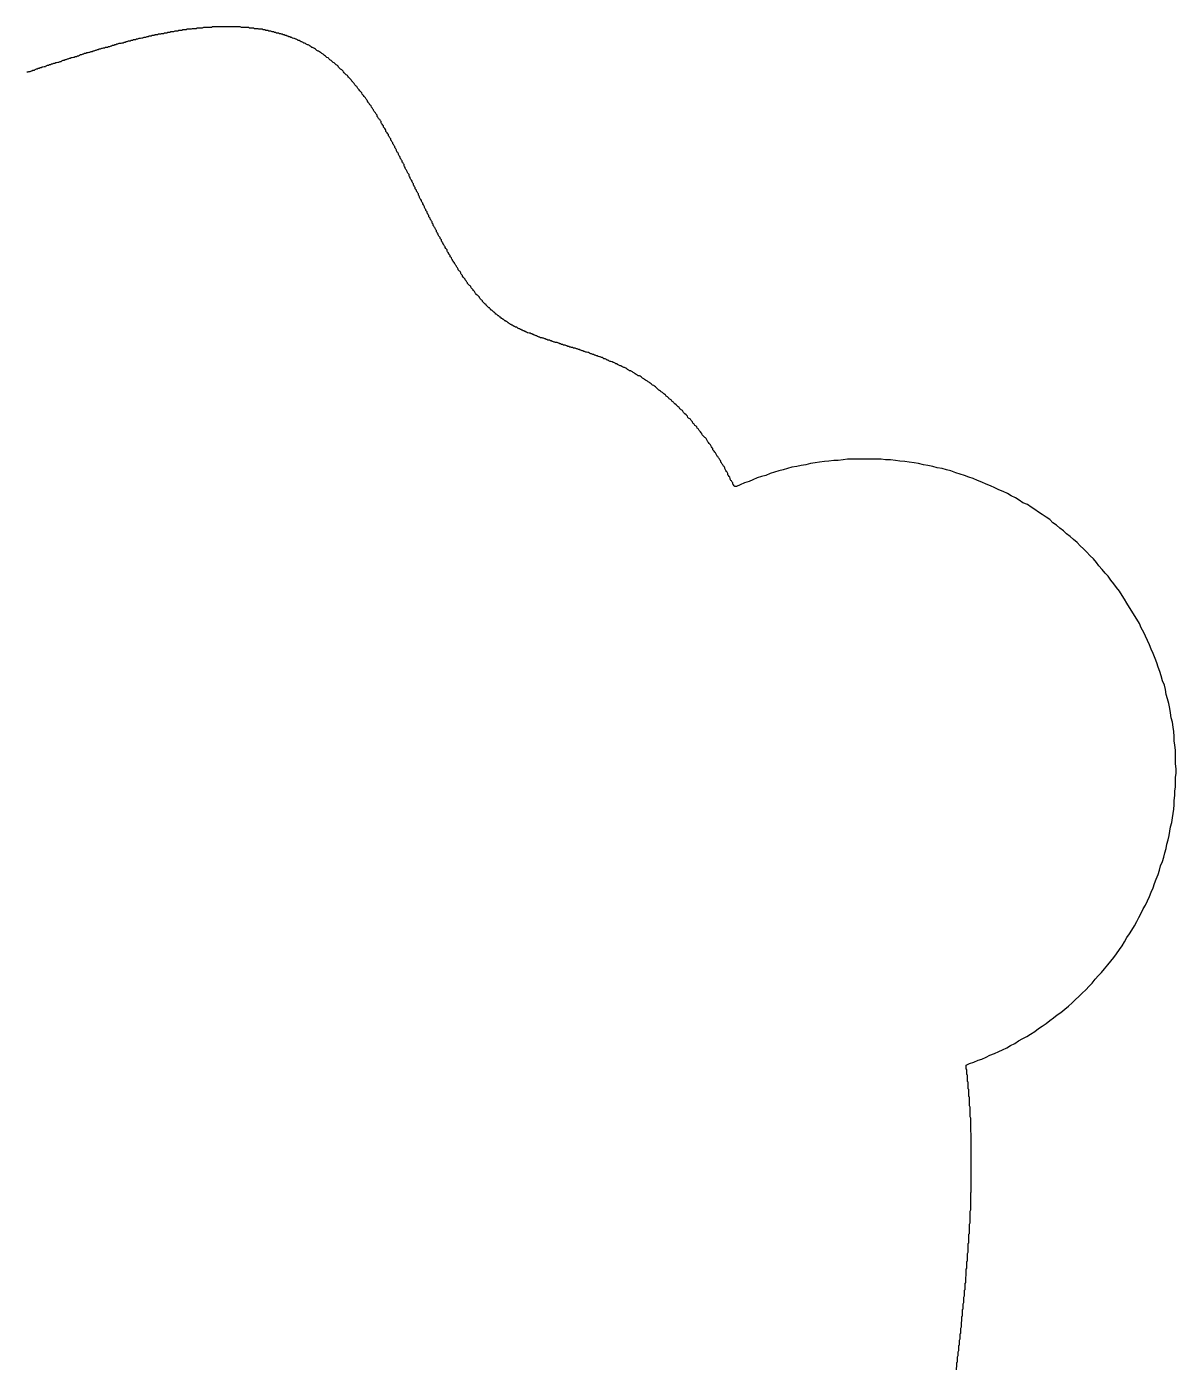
# Model space of a CAD drawing. Header units: millimetres. Extents: x 111 to 2999, y 81 to 1941.
# Drawn here: x 1049.99 to 1068.45, y 1417.43 to 1438.97 of the extents above; entities that cross this region are included whole.
import ezdxf

# ---------------------------------------------------------------- set-up
doc = ezdxf.new("R2010")
doc.units = ezdxf.units.MM

msp = doc.modelspace()

# ---------------------------------------------------------------- linework, layer by layer
msp.add_polyline3d([(1064.92, 1417.413, 0), (1064.92, 1417.433, 0), (1064.92, 1417.453, 0), (1064.93, 1417.463, 0), (1064.93, 1417.483, 0), (1064.93, 1417.493, 0), (1064.93, 1417.513, 0), (1064.93, 1417.533, 0), (1064.94, 1417.543, 0), (1064.94, 1417.563, 0), (1064.94, 1417.583, 0), (1064.94, 1417.593, 0), (1064.94, 1417.613, 0), (1064.94, 1417.623, 0), (1064.95, 1417.643, 0), (1064.95, 1417.663, 0), (1064.95, 1417.673, 0), (1064.95, 1417.693, 0), (1064.95, 1417.703, 0), (1064.96, 1417.723, 0), (1064.96, 1417.733, 0), (1064.96, 1417.753, 0), (1064.96, 1417.773, 0), (1064.96, 1417.783, 0), (1064.96, 1417.803, 0), (1064.97, 1417.813, 0), (1064.97, 1417.833, 0), (1064.97, 1417.853, 0), (1064.97, 1417.863, 0), (1064.97, 1417.883, 0), (1064.97, 1417.893, 0), (1064.98, 1417.913, 0), (1064.98, 1417.923, 0), (1064.98, 1417.943, 0), (1064.98, 1417.963, 0), (1064.98, 1417.973, 0), (1064.98, 1417.993, 0), (1064.99, 1418.003, 0), (1064.99, 1418.023, 0), (1064.99, 1418.033, 0), (1064.99, 1418.053, 0), (1064.99, 1418.073, 0), (1064.99, 1418.083, 0), (1065, 1418.103, 0), (1065, 1418.113, 0), (1065, 1418.133, 0), (1065, 1418.143, 0), (1065, 1418.163, 0), (1065, 1418.183, 0), (1065.01, 1418.193, 0), (1065.01, 1418.213, 0), (1065.01, 1418.223, 0), (1065.01, 1418.243, 0), (1065.01, 1418.253, 0), (1065.01, 1418.273, 0), (1065.02, 1418.283, 0), (1065.02, 1418.303, 0), (1065.02, 1418.323, 0), (1065.02, 1418.333, 0), (1065.02, 1418.353, 0), (1065.02, 1418.363, 0), (1065.02, 1418.383, 0), (1065.03, 1418.393, 0), (1065.03, 1418.413, 0), (1065.03, 1418.423, 0), (1065.03, 1418.443, 0), (1065.03, 1418.463, 0), (1065.03, 1418.473, 0), (1065.04, 1418.493, 0), (1065.04, 1418.503, 0), (1065.04, 1418.523, 0), (1065.04, 1418.533, 0), (1065.04, 1418.553, 0), (1065.04, 1418.563, 0), (1065.04, 1418.583, 0), (1065.05, 1418.603, 0), (1065.05, 1418.613, 0), (1065.05, 1418.633, 0), (1065.05, 1418.643, 0), (1065.05, 1418.663, 0), (1065.05, 1418.673, 0), (1065.05, 1418.693, 0), (1065.06, 1418.703, 0), (1065.06, 1418.723, 0), (1065.06, 1418.733, 0), (1065.06, 1418.753, 0), (1065.06, 1418.763, 0), (1065.06, 1418.783, 0), (1065.06, 1418.803, 0), (1065.07, 1418.813, 0), (1065.07, 1418.833, 0), (1065.07, 1418.843, 0), (1065.07, 1418.863, 0), (1065.07, 1418.873, 0), (1065.07, 1418.893, 0), (1065.07, 1418.903, 0), (1065.08, 1418.923, 0), (1065.08, 1418.933, 0), (1065.08, 1418.953, 0), (1065.08, 1418.963, 0), (1065.08, 1418.983, 0), (1065.08, 1418.993, 0), (1065.08, 1419.013, 0), (1065.08, 1419.033, 0), (1065.09, 1419.043, 0), (1065.09, 1419.063, 0), (1065.09, 1419.073, 0), (1065.09, 1419.093, 0), (1065.09, 1419.103, 0), (1065.09, 1419.123, 0), (1065.09, 1419.133, 0), (1065.09, 1419.153, 0), (1065.1, 1419.163, 0), (1065.1, 1419.183, 0), (1065.1, 1419.193, 0), (1065.1, 1419.213, 0), (1065.1, 1419.223, 0), (1065.1, 1419.243, 0), (1065.1, 1419.253, 0), (1065.1, 1419.273, 0), (1065.1, 1419.283, 0), (1065.11, 1419.303, 0), (1065.11, 1419.313, 0), (1065.11, 1419.333, 0), (1065.11, 1419.353, 0), (1065.11, 1419.363, 0), (1065.11, 1419.383, 0), (1065.11, 1419.393, 0), (1065.11, 1419.413, 0), (1065.11, 1419.423, 0), (1065.11, 1419.443, 0), (1065.12, 1419.453, 0), (1065.12, 1419.473, 0), (1065.12, 1419.483, 0), (1065.12, 1419.503, 0), (1065.12, 1419.513, 0), (1065.12, 1419.533, 0), (1065.12, 1419.543, 0), (1065.12, 1419.563, 0), (1065.12, 1419.573, 0), (1065.12, 1419.593, 0), (1065.13, 1419.603, 0), (1065.13, 1419.623, 0), (1065.13, 1419.633, 0), (1065.13, 1419.653, 0), (1065.13, 1419.663, 0), (1065.13, 1419.683, 0), (1065.13, 1419.693, 0), (1065.13, 1419.713, 0), (1065.13, 1419.723, 0), (1065.13, 1419.743, 0), (1065.13, 1419.753, 0), (1065.14, 1419.773, 0), (1065.14, 1419.783, 0), (1065.14, 1419.803, 0), (1065.14, 1419.813, 0), (1065.14, 1419.833, 0), (1065.14, 1419.843, 0), (1065.14, 1419.863, 0), (1065.14, 1419.873, 0), (1065.14, 1419.893, 0), (1065.14, 1419.903, 0), (1065.14, 1419.923, 0), (1065.14, 1419.933, 0), (1065.14, 1419.953, 0), (1065.14, 1419.963, 0), (1065.15, 1419.983, 0), (1065.15, 1420.003, 0), (1065.15, 1420.013, 0), (1065.15, 1420.033, 0), (1065.15, 1420.043, 0), (1065.15, 1420.063, 0), (1065.15, 1420.073, 0), (1065.15, 1420.093, 0), (1065.15, 1420.103, 0), (1065.15, 1420.123, 0), (1065.15, 1420.133, 0), (1065.15, 1420.153, 0), (1065.15, 1420.163, 0), (1065.15, 1420.183, 0), (1065.15, 1420.193, 0), (1065.15, 1420.213, 0), (1065.15, 1420.223, 0), (1065.15, 1420.243, 0), (1065.15, 1420.253, 0), (1065.16, 1420.273, 0), (1065.16, 1420.283, 0), (1065.16, 1420.303, 0), (1065.16, 1420.313, 0), (1065.16, 1420.333, 0), (1065.16, 1420.343, 0), (1065.16, 1420.363, 0), (1065.16, 1420.373, 0), (1065.16, 1420.393, 0), (1065.16, 1420.403, 0), (1065.16, 1420.423, 0), (1065.16, 1420.433, 0), (1065.16, 1420.453, 0), (1065.16, 1420.463, 0), (1065.16, 1420.483, 0), (1065.16, 1420.493, 0), (1065.16, 1420.513, 0), (1065.16, 1420.523, 0), (1065.16, 1420.543, 0), (1065.16, 1420.553, 0), (1065.16, 1420.573, 0), (1065.16, 1420.583, 0), (1065.16, 1420.603, 0), (1065.16, 1420.613, 0), (1065.16, 1420.633, 0), (1065.16, 1420.643, 0), (1065.16, 1420.663, 0), (1065.16, 1420.673, 0), (1065.16, 1420.693, 0), (1065.16, 1420.703, 0), (1065.16, 1420.723, 0), (1065.16, 1420.733, 0), (1065.16, 1420.753, 0), (1065.16, 1420.763, 0), (1065.16, 1420.783, 0), (1065.16, 1420.793, 0), (1065.16, 1420.813, 0), (1065.16, 1420.823, 0), (1065.16, 1420.843, 0), (1065.16, 1420.853, 0), (1065.16, 1420.873, 0), (1065.16, 1420.883, 0), (1065.16, 1420.903, 0), (1065.16, 1420.913, 0), (1065.16, 1420.933, 0), (1065.16, 1420.943, 0), (1065.16, 1420.963, 0), (1065.16, 1420.973, 0), (1065.16, 1420.993, 0), (1065.16, 1421.003, 0), (1065.16, 1421.023, 0), (1065.16, 1421.033, 0), (1065.16, 1421.053, 0), (1065.16, 1421.063, 0), (1065.16, 1421.083, 0), (1065.16, 1421.093, 0), (1065.16, 1421.113, 0), (1065.16, 1421.123, 0), (1065.16, 1421.143, 0), (1065.16, 1421.153, 0), (1065.16, 1421.173, 0), (1065.16, 1421.183, 0), (1065.16, 1421.203, 0), (1065.16, 1421.213, 0), (1065.15, 1421.233, 0), (1065.15, 1421.243, 0), (1065.15, 1421.263, 0), (1065.15, 1421.273, 0), (1065.15, 1421.293, 0), (1065.15, 1421.303, 0), (1065.15, 1421.323, 0), (1065.15, 1421.333, 0), (1065.15, 1421.353, 0), (1065.15, 1421.363, 0), (1065.15, 1421.383, 0), (1065.15, 1421.393, 0), (1065.15, 1421.413, 0), (1065.15, 1421.423, 0), (1065.15, 1421.443, 0), (1065.15, 1421.453, 0), (1065.14, 1421.473, 0), (1065.14, 1421.483, 0), (1065.14, 1421.503, 0), (1065.14, 1421.513, 0), (1065.14, 1421.533, 0), (1065.14, 1421.543, 0), (1065.14, 1421.563, 0), (1065.14, 1421.573, 0), (1065.14, 1421.593, 0), (1065.14, 1421.603, 0), (1065.14, 1421.623, 0), (1065.14, 1421.633, 0), (1065.13, 1421.653, 0), (1065.13, 1421.673, 0), (1065.13, 1421.683, 0), (1065.13, 1421.703, 0), (1065.13, 1421.713, 0), (1065.13, 1421.733, 0), (1065.13, 1421.743, 0), (1065.13, 1421.763, 0), (1065.13, 1421.773, 0), (1065.13, 1421.793, 0), (1065.12, 1421.803, 0), (1065.12, 1421.823, 0), (1065.12, 1421.833, 0), (1065.12, 1421.853, 0), (1065.12, 1421.863, 0), (1065.12, 1421.883, 0), (1065.12, 1421.893, 0), (1065.12, 1421.913, 0), (1065.11, 1421.923, 0), (1065.11, 1421.943, 0), (1065.11, 1421.953, 0), (1065.11, 1421.973, 0), (1065.11, 1421.983, 0), (1065.11, 1422.003, 0), (1065.11, 1422.013, 0), (1065.11, 1422.033, 0), (1065.1, 1422.043, 0), (1065.1, 1422.063, 0), (1065.1, 1422.073, 0), (1065.1, 1422.093, 0), (1065.1, 1422.103, 0), (1065.1, 1422.123, 0), (1065.1, 1422.143, 0), (1065.09, 1422.153, 0), (1065.09, 1422.173, 0), (1065.09, 1422.183, 0), (1065.09, 1422.203, 0), (1065.09, 1422.213, 0), (1065.09, 1422.233, 0), (1065.08, 1422.243, 0), (1065.08, 1422.263, 0), (1065.08, 1422.273, 0), (1065.08, 1422.293, 0), (1065.08, 1422.303, 0), (1065.13, 1422.333, 0), (1065.2, 1422.353, 0), (1065.27, 1422.383, 0), (1065.33, 1422.403, 0), (1065.4, 1422.433, 0), (1065.46, 1422.463, 0), (1065.53, 1422.493, 0), (1065.6, 1422.523, 0), (1065.66, 1422.553, 0), (1065.73, 1422.583, 0), (1065.79, 1422.623, 0), (1065.86, 1422.653, 0), (1065.92, 1422.693, 0), (1065.99, 1422.733, 0), (1066.05, 1422.763, 0), (1066.11, 1422.803, 0), (1066.18, 1422.843, 0), (1066.24, 1422.893, 0), (1066.3, 1422.933, 0), (1066.36, 1422.973, 0), (1066.42, 1423.023, 0), (1066.48, 1423.063, 0), (1066.54, 1423.113, 0), (1066.6, 1423.153, 0), (1066.66, 1423.203, 0), (1066.72, 1423.253, 0), (1066.78, 1423.303, 0), (1066.83, 1423.353, 0), (1066.89, 1423.413, 0), (1066.94, 1423.463, 0), (1067, 1423.513, 0), (1067.05, 1423.573, 0), (1067.1, 1423.623, 0), (1067.15, 1423.683, 0), (1067.2, 1423.743, 0), (1067.25, 1423.793, 0), (1067.3, 1423.853, 0), (1067.35, 1423.913, 0), (1067.4, 1423.973, 0), (1067.45, 1424.033, 0), (1067.49, 1424.093, 0), (1067.54, 1424.163, 0), (1067.58, 1424.223, 0), (1067.62, 1424.283, 0), (1067.66, 1424.353, 0), (1067.7, 1424.413, 0), (1067.74, 1424.473, 0), (1067.78, 1424.543, 0), (1067.82, 1424.613, 0), (1067.85, 1424.673, 0), (1067.89, 1424.743, 0), (1067.92, 1424.813, 0), (1067.96, 1424.873, 0), (1067.99, 1424.943, 0), (1068.02, 1425.013, 0), (1068.05, 1425.083, 0), (1068.08, 1425.153, 0), (1068.1, 1425.223, 0), (1068.13, 1425.293, 0), (1068.16, 1425.363, 0), (1068.18, 1425.433, 0), (1068.2, 1425.503, 0), (1068.23, 1425.573, 0), (1068.25, 1425.643, 0), (1068.27, 1425.713, 0), (1068.29, 1425.783, 0), (1068.3, 1425.853, 0), (1068.32, 1425.923, 0), (1068.34, 1425.993, 0), (1068.35, 1426.063, 0), (1068.36, 1426.133, 0), (1068.38, 1426.203, 0), (1068.39, 1426.273, 0), (1068.4, 1426.343, 0), (1068.41, 1426.413, 0), (1068.42, 1426.483, 0), (1068.42, 1426.553, 0), (1068.43, 1426.633, 0), (1068.43, 1426.703, 0), (1068.44, 1426.773, 0), (1068.44, 1426.843, 0), (1068.44, 1426.923, 0), (1068.45, 1426.993, 0), (1068.45, 1427.063, 0), (1068.44, 1427.143, 0), (1068.44, 1427.213, 0), (1068.44, 1427.293, 0), (1068.44, 1427.363, 0), (1068.43, 1427.443, 0), (1068.42, 1427.513, 0), (1068.42, 1427.583, 0), (1068.41, 1427.663, 0), (1068.4, 1427.733, 0), (1068.39, 1427.813, 0), (1068.37, 1427.883, 0), (1068.36, 1427.963, 0), (1068.35, 1428.033, 0), (1068.33, 1428.113, 0), (1068.31, 1428.183, 0), (1068.29, 1428.253, 0), (1068.28, 1428.333, 0), (1068.26, 1428.403, 0), (1068.23, 1428.473, 0), (1068.21, 1428.553, 0), (1068.19, 1428.623, 0), (1068.16, 1428.693, 0), (1068.14, 1428.763, 0), (1068.11, 1428.833, 0), (1068.08, 1428.913, 0), (1068.05, 1428.983, 0), (1068.02, 1429.053, 0), (1067.99, 1429.123, 0), (1067.96, 1429.193, 0), (1067.93, 1429.253, 0), (1067.89, 1429.323, 0), (1067.86, 1429.393, 0), (1067.82, 1429.463, 0), (1067.78, 1429.523, 0), (1067.74, 1429.593, 0), (1067.7, 1429.653, 0), (1067.66, 1429.723, 0), (1067.62, 1429.783, 0), (1067.58, 1429.843, 0), (1067.54, 1429.913, 0), (1067.49, 1429.973, 0), (1067.45, 1430.033, 0), (1067.4, 1430.093, 0), (1067.36, 1430.153, 0), (1067.31, 1430.203, 0), (1067.26, 1430.263, 0), (1067.21, 1430.323, 0), (1067.17, 1430.373, 0), (1067.12, 1430.433, 0), (1067.07, 1430.483, 0), (1067.01, 1430.543, 0), (1066.96, 1430.593, 0), (1066.91, 1430.643, 0), (1066.86, 1430.693, 0), (1066.8, 1430.743, 0), (1066.75, 1430.793, 0), (1066.69, 1430.833, 0), (1066.64, 1430.883, 0), (1066.58, 1430.923, 0), (1066.53, 1430.973, 0), (1066.47, 1431.013, 0), (1066.42, 1431.063, 0), (1066.36, 1431.103, 0), (1066.3, 1431.143, 0), (1066.24, 1431.183, 0), (1066.18, 1431.223, 0), (1066.12, 1431.263, 0), (1066.06, 1431.303, 0), (1065.99, 1431.333, 0), (1065.93, 1431.373, 0), (1065.87, 1431.413, 0), (1065.8, 1431.443, 0), (1065.74, 1431.483, 0), (1065.67, 1431.513, 0), (1065.6, 1431.543, 0), (1065.54, 1431.573, 0), (1065.47, 1431.603, 0), (1065.4, 1431.633, 0), (1065.33, 1431.663, 0), (1065.26, 1431.693, 0), (1065.19, 1431.723, 0), (1065.12, 1431.743, 0), (1065.05, 1431.773, 0), (1064.98, 1431.793, 0), (1064.91, 1431.813, 0), (1064.83, 1431.843, 0), (1064.76, 1431.863, 0), (1064.69, 1431.883, 0), (1064.61, 1431.893, 0), (1064.54, 1431.913, 0), (1064.46, 1431.933, 0), (1064.39, 1431.943, 0), (1064.31, 1431.963, 0), (1064.24, 1431.973, 0), (1064.16, 1431.983, 0), (1064.09, 1431.993, 0), (1064.01, 1432.003, 0), (1063.94, 1432.013, 0), (1063.86, 1432.023, 0), (1063.78, 1432.023, 0), (1063.71, 1432.033, 0), (1063.63, 1432.033, 0), (1063.55, 1432.033, 0), (1063.48, 1432.033, 0), (1063.4, 1432.033, 0), (1063.33, 1432.033, 0), (1063.25, 1432.033, 0), (1063.17, 1432.033, 0), (1063.1, 1432.023, 0), (1063.02, 1432.013, 0), (1062.95, 1432.013, 0), (1062.87, 1432.003, 0), (1062.8, 1431.993, 0), (1062.72, 1431.983, 0), (1062.65, 1431.973, 0), (1062.58, 1431.963, 0), (1062.5, 1431.943, 0), (1062.43, 1431.933, 0), (1062.36, 1431.913, 0), (1062.28, 1431.903, 0), (1062.21, 1431.883, 0), (1062.14, 1431.863, 0), (1062.07, 1431.843, 0), (1062, 1431.823, 0), (1061.93, 1431.803, 0), (1061.86, 1431.773, 0), (1061.79, 1431.753, 0), (1061.72, 1431.733, 0), (1061.65, 1431.703, 0), (1061.59, 1431.673, 0), (1061.52, 1431.653, 0), (1061.45, 1431.623, 0), (1061.39, 1431.593, 0), (1061.36, 1431.593, 0), (1061.35, 1431.603, 0), (1061.34, 1431.623, 0), (1061.33, 1431.633, 0), (1061.33, 1431.653, 0), (1061.32, 1431.663, 0), (1061.31, 1431.683, 0), (1061.3, 1431.693, 0), (1061.29, 1431.713, 0), (1061.29, 1431.723, 0), (1061.28, 1431.743, 0), (1061.27, 1431.753, 0), (1061.26, 1431.773, 0), (1061.25, 1431.783, 0), (1061.25, 1431.803, 0), (1061.24, 1431.823, 0), (1061.23, 1431.833, 0), (1061.22, 1431.853, 0), (1061.21, 1431.863, 0), (1061.2, 1431.883, 0), (1061.2, 1431.893, 0), (1061.19, 1431.913, 0), (1061.18, 1431.923, 0), (1061.17, 1431.943, 0), (1061.16, 1431.953, 0), (1061.15, 1431.973, 0), (1061.14, 1431.983, 0), (1061.14, 1431.993, 0), (1061.13, 1432.013, 0), (1061.12, 1432.023, 0), (1061.11, 1432.043, 0), (1061.1, 1432.053, 0), (1061.09, 1432.073, 0), (1061.08, 1432.083, 0), (1061.07, 1432.103, 0), (1061.06, 1432.113, 0), (1061.05, 1432.133, 0), (1061.04, 1432.143, 0), (1061.03, 1432.163, 0), (1061.02, 1432.173, 0), (1061.01, 1432.183, 0), (1061.01, 1432.203, 0), (1061, 1432.213, 0), (1060.99, 1432.233, 0), (1060.98, 1432.243, 0), (1060.97, 1432.263, 0), (1060.96, 1432.273, 0), (1060.95, 1432.283, 0), (1060.94, 1432.303, 0), (1060.93, 1432.313, 0), (1060.92, 1432.333, 0), (1060.91, 1432.343, 0), (1060.9, 1432.363, 0), (1060.89, 1432.373, 0), (1060.88, 1432.383, 0), (1060.86, 1432.403, 0), (1060.85, 1432.413, 0), (1060.84, 1432.423, 0), (1060.83, 1432.443, 0), (1060.82, 1432.453, 0), (1060.81, 1432.473, 0), (1060.8, 1432.483, 0), (1060.79, 1432.493, 0), (1060.78, 1432.513, 0), (1060.77, 1432.523, 0), (1060.76, 1432.533, 0), (1060.75, 1432.553, 0), (1060.74, 1432.563, 0), (1060.72, 1432.573, 0), (1060.71, 1432.593, 0), (1060.7, 1432.603, 0), (1060.69, 1432.613, 0), (1060.68, 1432.633, 0), (1060.67, 1432.643, 0), (1060.66, 1432.653, 0), (1060.65, 1432.673, 0), (1060.63, 1432.683, 0), (1060.62, 1432.693, 0), (1060.61, 1432.703, 0), (1060.6, 1432.723, 0), (1060.59, 1432.733, 0), (1060.58, 1432.743, 0), (1060.56, 1432.763, 0), (1060.55, 1432.773, 0), (1060.54, 1432.783, 0), (1060.53, 1432.793, 0), (1060.52, 1432.813, 0), (1060.5, 1432.823, 0), (1060.49, 1432.833, 0), (1060.48, 1432.843, 0), (1060.47, 1432.863, 0), (1060.45, 1432.873, 0), (1060.44, 1432.883, 0), (1060.43, 1432.893, 0), (1060.42, 1432.903, 0), (1060.4, 1432.923, 0), (1060.39, 1432.933, 0), (1060.38, 1432.943, 0), (1060.37, 1432.953, 0), (1060.35, 1432.963, 0), (1060.34, 1432.983, 0), (1060.33, 1432.993, 0), (1060.31, 1433.003, 0), (1060.3, 1433.013, 0), (1060.29, 1433.023, 0), (1060.28, 1433.033, 0), (1060.26, 1433.043, 0), (1060.25, 1433.063, 0), (1060.24, 1433.073, 0), (1060.22, 1433.083, 0), (1060.21, 1433.093, 0), (1060.2, 1433.103, 0), (1060.18, 1433.113, 0), (1060.17, 1433.123, 0), (1060.15, 1433.133, 0), (1060.14, 1433.143, 0), (1060.13, 1433.153, 0), (1060.11, 1433.173, 0), (1060.1, 1433.183, 0), (1060.09, 1433.193, 0), (1060.07, 1433.203, 0), (1060.06, 1433.213, 0), (1060.04, 1433.223, 0), (1060.03, 1433.233, 0), (1060.02, 1433.243, 0), (1060, 1433.253, 0), (1059.99, 1433.263, 0), (1059.97, 1433.273, 0), (1059.96, 1433.283, 0), (1059.94, 1433.293, 0), (1059.93, 1433.303, 0), (1059.91, 1433.313, 0), (1059.9, 1433.323, 0), (1059.88, 1433.333, 0), (1059.87, 1433.343, 0), (1059.86, 1433.353, 0), (1059.84, 1433.363, 0), (1059.83, 1433.373, 0), (1059.81, 1433.373, 0), (1059.8, 1433.383, 0), (1059.78, 1433.393, 0), (1059.76, 1433.403, 0), (1059.75, 1433.413, 0), (1059.73, 1433.423, 0), (1059.72, 1433.433, 0), (1059.7, 1433.443, 0), (1059.69, 1433.453, 0), (1059.67, 1433.453, 0), (1059.66, 1433.463, 0), (1059.64, 1433.473, 0), (1059.63, 1433.483, 0), (1059.61, 1433.493, 0), (1059.59, 1433.503, 0), (1059.58, 1433.503, 0), (1059.56, 1433.513, 0), (1059.55, 1433.523, 0), (1059.53, 1433.533, 0), (1059.52, 1433.533, 0), (1059.5, 1433.543, 0), (1059.48, 1433.553, 0), (1059.47, 1433.563, 0), (1059.45, 1433.563, 0), (1059.44, 1433.573, 0), (1059.42, 1433.583, 0), (1059.41, 1433.583, 0), (1059.39, 1433.593, 0), (1059.37, 1433.603, 0), (1059.36, 1433.603, 0), (1059.34, 1433.613, 0), (1059.33, 1433.623, 0), (1059.31, 1433.623, 0), (1059.3, 1433.633, 0), (1059.28, 1433.643, 0), (1059.26, 1433.643, 0), (1059.25, 1433.653, 0), (1059.23, 1433.663, 0), (1059.22, 1433.663, 0), (1059.2, 1433.673, 0), (1059.19, 1433.673, 0), (1059.17, 1433.683, 0), (1059.15, 1433.693, 0), (1059.14, 1433.693, 0), (1059.12, 1433.703, 0), (1059.11, 1433.703, 0), (1059.09, 1433.713, 0), (1059.08, 1433.713, 0), (1059.06, 1433.723, 0), (1059.05, 1433.723, 0), (1059.03, 1433.733, 0), (1059.01, 1433.743, 0), (1059, 1433.743, 0), (1058.98, 1433.753, 0), (1058.97, 1433.753, 0), (1058.95, 1433.763, 0), (1058.94, 1433.763, 0), (1058.92, 1433.773, 0), (1058.91, 1433.773, 0), (1058.89, 1433.783, 0), (1058.88, 1433.783, 0), (1058.86, 1433.793, 0), (1058.85, 1433.793, 0), (1058.83, 1433.803, 0), (1058.82, 1433.803, 0), (1058.8, 1433.813, 0), (1058.79, 1433.813, 0), (1058.77, 1433.813, 0), (1058.76, 1433.823, 0), (1058.74, 1433.823, 0), (1058.73, 1433.833, 0), (1058.71, 1433.833, 0), (1058.7, 1433.843, 0), (1058.68, 1433.843, 0), (1058.67, 1433.853, 0), (1058.66, 1433.853, 0), (1058.64, 1433.863, 0), (1058.63, 1433.863, 0), (1058.61, 1433.863, 0), (1058.6, 1433.873, 0), (1058.58, 1433.873, 0), (1058.57, 1433.883, 0), (1058.55, 1433.883, 0), (1058.54, 1433.893, 0), (1058.53, 1433.893, 0), (1058.51, 1433.903, 0), (1058.5, 1433.903, 0), (1058.48, 1433.903, 0), (1058.47, 1433.913, 0), (1058.46, 1433.913, 0), (1058.44, 1433.923, 0), (1058.43, 1433.923, 0), (1058.42, 1433.933, 0), (1058.4, 1433.933, 0), (1058.39, 1433.943, 0), (1058.37, 1433.943, 0), (1058.36, 1433.943, 0), (1058.35, 1433.953, 0), (1058.33, 1433.953, 0), (1058.32, 1433.963, 0), (1058.31, 1433.963, 0), (1058.29, 1433.973, 0), (1058.28, 1433.973, 0), (1058.27, 1433.983, 0), (1058.26, 1433.983, 0), (1058.24, 1433.983, 0), (1058.23, 1433.993, 0), (1058.22, 1433.993, 0), (1058.2, 1434.003, 0), (1058.19, 1434.003, 0), (1058.18, 1434.013, 0), (1058.17, 1434.013, 0), (1058.15, 1434.023, 0), (1058.14, 1434.023, 0), (1058.13, 1434.033, 0), (1058.12, 1434.033, 0), (1058.1, 1434.043, 0), (1058.09, 1434.043, 0), (1058.08, 1434.053, 0), (1058.07, 1434.053, 0), (1058.06, 1434.053, 0), (1058.04, 1434.063, 0), (1058.03, 1434.063, 0), (1058.02, 1434.073, 0), (1058.01, 1434.073, 0), (1058, 1434.083, 0), (1057.99, 1434.083, 0), (1057.98, 1434.093, 0), (1057.96, 1434.093, 0), (1057.95, 1434.103, 0), (1057.94, 1434.103, 0), (1057.93, 1434.113, 0), (1057.92, 1434.113, 0), (1057.91, 1434.123, 0), (1057.9, 1434.123, 0), (1057.89, 1434.133, 0), (1057.88, 1434.133, 0), (1057.87, 1434.143, 0), (1057.86, 1434.153, 0), (1057.84, 1434.153, 0), (1057.83, 1434.163, 0), (1057.82, 1434.163, 0), (1057.81, 1434.173, 0), (1057.8, 1434.173, 0), (1057.79, 1434.183, 0), (1057.78, 1434.183, 0), (1057.77, 1434.193, 0), (1057.76, 1434.193, 0), (1057.75, 1434.203, 0), (1057.74, 1434.213, 0), (1057.74, 1434.213, 0), (1057.73, 1434.223, 0), (1057.72, 1434.223, 0), (1057.71, 1434.233, 0), (1057.7, 1434.243, 0), (1057.69, 1434.243, 0), (1057.68, 1434.253, 0), (1057.67, 1434.253, 0), (1057.66, 1434.263, 0), (1057.65, 1434.273, 0), (1057.64, 1434.273, 0), (1057.63, 1434.283, 0), (1057.62, 1434.293, 0), (1057.61, 1434.293, 0), (1057.61, 1434.303, 0), (1057.6, 1434.313, 0), (1057.59, 1434.313, 0), (1057.58, 1434.323, 0), (1057.57, 1434.333, 0), (1057.56, 1434.333, 0), (1057.55, 1434.343, 0), (1057.54, 1434.353, 0), (1057.53, 1434.363, 0), (1057.52, 1434.363, 0), (1057.52, 1434.373, 0), (1057.51, 1434.383, 0), (1057.5, 1434.393, 0), (1057.49, 1434.393, 0), (1057.48, 1434.403, 0), (1057.47, 1434.413, 0), (1057.46, 1434.423, 0), (1057.45, 1434.423, 0), (1057.44, 1434.433, 0), (1057.44, 1434.443, 0), (1057.43, 1434.453, 0), (1057.42, 1434.463, 0), (1057.41, 1434.463, 0), (1057.4, 1434.473, 0), (1057.39, 1434.483, 0), (1057.38, 1434.493, 0), (1057.37, 1434.503, 0), (1057.37, 1434.513, 0), (1057.36, 1434.523, 0), (1057.35, 1434.523, 0), (1057.34, 1434.533, 0), (1057.33, 1434.543, 0), (1057.32, 1434.553, 0), (1057.31, 1434.563, 0), (1057.31, 1434.573, 0), (1057.3, 1434.583, 0), (1057.29, 1434.593, 0), (1057.28, 1434.603, 0), (1057.27, 1434.613, 0), (1057.26, 1434.623, 0), (1057.26, 1434.633, 0), (1057.25, 1434.643, 0), (1057.24, 1434.653, 0), (1057.23, 1434.663, 0), (1057.22, 1434.673, 0), (1057.21, 1434.673, 0), (1057.21, 1434.683, 0), (1057.2, 1434.693, 0), (1057.19, 1434.703, 0), (1057.18, 1434.723, 0), (1057.17, 1434.733, 0), (1057.16, 1434.743, 0), (1057.16, 1434.753, 0), (1057.15, 1434.763, 0), (1057.14, 1434.773, 0), (1057.13, 1434.783, 0), (1057.12, 1434.793, 0), (1057.12, 1434.803, 0), (1057.11, 1434.813, 0), (1057.1, 1434.823, 0), (1057.09, 1434.833, 0), (1057.08, 1434.843, 0), (1057.07, 1434.853, 0), (1057.07, 1434.863, 0), (1057.06, 1434.873, 0), (1057.05, 1434.893, 0), (1057.04, 1434.903, 0), (1057.03, 1434.913, 0), (1057.03, 1434.923, 0), (1057.02, 1434.933, 0), (1057.01, 1434.943, 0), (1057, 1434.953, 0), (1056.99, 1434.973, 0), (1056.99, 1434.983, 0), (1056.98, 1434.993, 0), (1056.97, 1435.003, 0), (1056.96, 1435.013, 0), (1056.96, 1435.023, 0), (1056.95, 1435.043, 0), (1056.94, 1435.053, 0), (1056.93, 1435.063, 0), (1056.92, 1435.073, 0), (1056.92, 1435.083, 0), (1056.91, 1435.103, 0), (1056.9, 1435.113, 0), (1056.89, 1435.123, 0), (1056.89, 1435.133, 0), (1056.88, 1435.143, 0), (1056.87, 1435.163, 0), (1056.86, 1435.173, 0), (1056.86, 1435.183, 0), (1056.85, 1435.193, 0), (1056.84, 1435.213, 0), (1056.83, 1435.223, 0), (1056.83, 1435.233, 0), (1056.82, 1435.243, 0), (1056.81, 1435.263, 0), (1056.8, 1435.273, 0), (1056.79, 1435.283, 0), (1056.79, 1435.303, 0), (1056.78, 1435.313, 0), (1056.77, 1435.323, 0), (1056.77, 1435.333, 0), (1056.76, 1435.353, 0), (1056.75, 1435.363, 0), (1056.74, 1435.373, 0), (1056.74, 1435.393, 0), (1056.73, 1435.403, 0), (1056.72, 1435.413, 0), (1056.71, 1435.433, 0), (1056.71, 1435.443, 0), (1056.7, 1435.453, 0), (1056.69, 1435.473, 0), (1056.68, 1435.483, 0), (1056.68, 1435.493, 0), (1056.67, 1435.513, 0), (1056.66, 1435.523, 0), (1056.65, 1435.533, 0), (1056.65, 1435.553, 0), (1056.64, 1435.563, 0), (1056.63, 1435.573, 0), (1056.63, 1435.593, 0), (1056.62, 1435.603, 0), (1056.61, 1435.613, 0), (1056.6, 1435.633, 0), (1056.6, 1435.643, 0), (1056.59, 1435.663, 0), (1056.58, 1435.673, 0), (1056.57, 1435.683, 0), (1056.57, 1435.703, 0), (1056.56, 1435.713, 0), (1056.55, 1435.733, 0), (1056.55, 1435.743, 0), (1056.54, 1435.753, 0), (1056.53, 1435.773, 0), (1056.52, 1435.783, 0), (1056.52, 1435.803, 0), (1056.51, 1435.813, 0), (1056.5, 1435.823, 0), (1056.5, 1435.843, 0), (1056.49, 1435.853, 0), (1056.48, 1435.873, 0), (1056.47, 1435.883, 0), (1056.47, 1435.903, 0), (1056.46, 1435.913, 0), (1056.45, 1435.923, 0), (1056.45, 1435.943, 0), (1056.44, 1435.953, 0), (1056.43, 1435.973, 0), (1056.42, 1435.983, 0), (1056.42, 1436.003, 0), (1056.41, 1436.013, 0), (1056.4, 1436.023, 0), (1056.4, 1436.043, 0), (1056.39, 1436.053, 0), (1056.38, 1436.073, 0), (1056.38, 1436.083, 0), (1056.37, 1436.103, 0), (1056.36, 1436.113, 0), (1056.35, 1436.133, 0), (1056.35, 1436.143, 0), (1056.34, 1436.153, 0), (1056.33, 1436.173, 0), (1056.33, 1436.183, 0), (1056.32, 1436.203, 0), (1056.31, 1436.213, 0), (1056.3, 1436.233, 0), (1056.3, 1436.243, 0), (1056.29, 1436.263, 0), (1056.28, 1436.273, 0), (1056.28, 1436.293, 0), (1056.27, 1436.303, 0), (1056.26, 1436.323, 0), (1056.25, 1436.333, 0), (1056.25, 1436.353, 0), (1056.24, 1436.363, 0), (1056.23, 1436.373, 0), (1056.23, 1436.393, 0), (1056.22, 1436.403, 0), (1056.21, 1436.423, 0), (1056.2, 1436.433, 0), (1056.2, 1436.453, 0), (1056.19, 1436.463, 0), (1056.18, 1436.483, 0), (1056.18, 1436.493, 0), (1056.17, 1436.513, 0), (1056.16, 1436.523, 0), (1056.15, 1436.543, 0), (1056.15, 1436.553, 0), (1056.14, 1436.573, 0), (1056.13, 1436.583, 0), (1056.13, 1436.603, 0), (1056.12, 1436.613, 0), (1056.11, 1436.623, 0), (1056.1, 1436.643, 0), (1056.1, 1436.653, 0), (1056.09, 1436.673, 0), (1056.08, 1436.683, 0), (1056.07, 1436.703, 0), (1056.07, 1436.713, 0), (1056.06, 1436.733, 0), (1056.05, 1436.743, 0), (1056.05, 1436.763, 0), (1056.04, 1436.773, 0), (1056.03, 1436.793, 0), (1056.02, 1436.803, 0), (1056.02, 1436.823, 0), (1056.01, 1436.833, 0), (1056, 1436.853, 0), (1055.99, 1436.863, 0), (1055.99, 1436.873, 0), (1055.98, 1436.893, 0), (1055.97, 1436.903, 0), (1055.96, 1436.923, 0), (1055.96, 1436.933, 0), (1055.95, 1436.953, 0), (1055.94, 1436.963, 0), (1055.93, 1436.983, 0), (1055.93, 1436.993, 0), (1055.92, 1437.013, 0), (1055.91, 1437.023, 0), (1055.9, 1437.043, 0), (1055.9, 1437.053, 0), (1055.89, 1437.063, 0), (1055.88, 1437.083, 0), (1055.87, 1437.093, 0), (1055.87, 1437.113, 0), (1055.86, 1437.123, 0), (1055.85, 1437.143, 0), (1055.84, 1437.153, 0), (1055.84, 1437.173, 0), (1055.83, 1437.183, 0), (1055.82, 1437.193, 0), (1055.81, 1437.213, 0), (1055.8, 1437.223, 0), (1055.8, 1437.243, 0), (1055.79, 1437.253, 0), (1055.78, 1437.273, 0), (1055.77, 1437.283, 0), (1055.76, 1437.293, 0), (1055.76, 1437.313, 0), (1055.75, 1437.323, 0), (1055.74, 1437.343, 0), (1055.73, 1437.353, 0), (1055.72, 1437.363, 0), (1055.72, 1437.383, 0), (1055.71, 1437.393, 0), (1055.7, 1437.413, 0), (1055.69, 1437.423, 0), (1055.68, 1437.433, 0), (1055.68, 1437.453, 0), (1055.67, 1437.463, 0), (1055.66, 1437.483, 0), (1055.65, 1437.493, 0), (1055.64, 1437.503, 0), (1055.63, 1437.523, 0), (1055.62, 1437.533, 0), (1055.62, 1437.553, 0), (1055.61, 1437.563, 0), (1055.6, 1437.573, 0), (1055.59, 1437.593, 0), (1055.58, 1437.603, 0), (1055.57, 1437.613, 0), (1055.56, 1437.633, 0), (1055.56, 1437.643, 0), (1055.55, 1437.653, 0), (1055.54, 1437.673, 0), (1055.53, 1437.683, 0), (1055.52, 1437.703, 0), (1055.51, 1437.713, 0), (1055.5, 1437.723, 0), (1055.49, 1437.743, 0), (1055.48, 1437.753, 0), (1055.47, 1437.763, 0), (1055.47, 1437.773, 0), (1055.46, 1437.793, 0), (1055.45, 1437.803, 0), (1055.44, 1437.813, 0), (1055.43, 1437.833, 0), (1055.42, 1437.843, 0), (1055.41, 1437.853, 0), (1055.4, 1437.873, 0), (1055.39, 1437.883, 0), (1055.38, 1437.893, 0), (1055.37, 1437.913, 0), (1055.36, 1437.923, 0), (1055.35, 1437.933, 0), (1055.34, 1437.943, 0), (1055.33, 1437.963, 0), (1055.32, 1437.973, 0), (1055.31, 1437.983, 0), (1055.3, 1437.993, 0), (1055.29, 1438.013, 0), (1055.28, 1438.023, 0), (1055.27, 1438.033, 0), (1055.26, 1438.043, 0), (1055.25, 1438.063, 0), (1055.24, 1438.073, 0), (1055.23, 1438.083, 0), (1055.22, 1438.093, 0), (1055.21, 1438.103, 0), (1055.2, 1438.123, 0), (1055.19, 1438.133, 0), (1055.18, 1438.143, 0), (1055.17, 1438.153, 0), (1055.16, 1438.163, 0), (1055.15, 1438.183, 0), (1055.14, 1438.193, 0), (1055.12, 1438.203, 0), (1055.11, 1438.213, 0), (1055.1, 1438.223, 0), (1055.09, 1438.233, 0), (1055.08, 1438.253, 0), (1055.07, 1438.263, 0), (1055.06, 1438.273, 0), (1055.05, 1438.283, 0), (1055.03, 1438.293, 0), (1055.02, 1438.303, 0), (1055.01, 1438.313, 0), (1055, 1438.323, 0), (1054.99, 1438.343, 0), (1054.98, 1438.353, 0), (1054.96, 1438.363, 0), (1054.95, 1438.373, 0), (1054.94, 1438.383, 0), (1054.93, 1438.393, 0), (1054.91, 1438.403, 0), (1054.9, 1438.413, 0), (1054.89, 1438.423, 0), (1054.88, 1438.433, 0), (1054.86, 1438.443, 0), (1054.85, 1438.453, 0), (1054.84, 1438.463, 0), (1054.83, 1438.473, 0), (1054.81, 1438.483, 0), (1054.8, 1438.493, 0), (1054.79, 1438.503, 0), (1054.77, 1438.513, 0), (1054.76, 1438.523, 0), (1054.75, 1438.533, 0), (1054.73, 1438.543, 0), (1054.72, 1438.553, 0), (1054.71, 1438.563, 0), (1054.69, 1438.573, 0), (1054.68, 1438.583, 0), (1054.67, 1438.583, 0), (1054.65, 1438.593, 0), (1054.64, 1438.603, 0), (1054.63, 1438.613, 0), (1054.61, 1438.623, 0), (1054.6, 1438.633, 0), (1054.58, 1438.643, 0), (1054.57, 1438.643, 0), (1054.56, 1438.653, 0), (1054.54, 1438.663, 0), (1054.53, 1438.673, 0), (1054.51, 1438.683, 0), (1054.5, 1438.683, 0), (1054.48, 1438.693, 0), (1054.47, 1438.703, 0), (1054.45, 1438.713, 0), (1054.44, 1438.713, 0), (1054.43, 1438.723, 0), (1054.41, 1438.733, 0), (1054.4, 1438.733, 0), (1054.38, 1438.743, 0), (1054.37, 1438.753, 0), (1054.35, 1438.753, 0), (1054.34, 1438.763, 0), (1054.32, 1438.773, 0), (1054.31, 1438.773, 0), (1054.29, 1438.783, 0), (1054.28, 1438.783, 0), (1054.26, 1438.793, 0), (1054.25, 1438.803, 0), (1054.23, 1438.803, 0), (1054.22, 1438.813, 0), (1054.2, 1438.813, 0), (1054.19, 1438.823, 0), (1054.17, 1438.823, 0), (1054.16, 1438.833, 0), (1054.14, 1438.833, 0), (1054.13, 1438.843, 0), (1054.11, 1438.843, 0), (1054.1, 1438.853, 0), (1054.08, 1438.853, 0), (1054.07, 1438.863, 0), (1054.05, 1438.863, 0), (1054.04, 1438.873, 0), (1054.02, 1438.873, 0), (1054, 1438.873, 0), (1053.99, 1438.883, 0), (1053.97, 1438.883, 0), (1053.96, 1438.893, 0), (1053.94, 1438.893, 0), (1053.93, 1438.893, 0), (1053.91, 1438.903, 0), (1053.9, 1438.903, 0), (1053.88, 1438.903, 0), (1053.87, 1438.913, 0), (1053.85, 1438.913, 0), (1053.83, 1438.913, 0), (1053.82, 1438.923, 0), (1053.8, 1438.923, 0), (1053.79, 1438.923, 0), (1053.77, 1438.933, 0), (1053.76, 1438.933, 0), (1053.74, 1438.933, 0), (1053.72, 1438.933, 0), (1053.71, 1438.943, 0), (1053.69, 1438.943, 0), (1053.68, 1438.943, 0), (1053.66, 1438.943, 0), (1053.65, 1438.943, 0), (1053.63, 1438.953, 0), (1053.61, 1438.953, 0), (1053.6, 1438.953, 0), (1053.58, 1438.953, 0), (1053.57, 1438.953, 0), (1053.55, 1438.963, 0), (1053.53, 1438.963, 0), (1053.52, 1438.963, 0), (1053.5, 1438.963, 0), (1053.49, 1438.963, 0), (1053.47, 1438.963, 0), (1053.46, 1438.963, 0), (1053.44, 1438.963, 0), (1053.42, 1438.973, 0), (1053.41, 1438.973, 0), (1053.39, 1438.973, 0), (1053.38, 1438.973, 0), (1053.36, 1438.973, 0), (1053.34, 1438.973, 0), (1053.33, 1438.973, 0), (1053.31, 1438.973, 0), (1053.3, 1438.973, 0), (1053.28, 1438.973, 0), (1053.26, 1438.973, 0), (1053.25, 1438.973, 0), (1053.23, 1438.973, 0), (1053.21, 1438.973, 0), (1053.2, 1438.973, 0), (1053.18, 1438.973, 0), (1053.17, 1438.973, 0), (1053.15, 1438.973, 0), (1053.13, 1438.973, 0), (1053.12, 1438.973, 0), (1053.1, 1438.973, 0), (1053.09, 1438.973, 0), (1053.07, 1438.973, 0), (1053.05, 1438.973, 0), (1053.04, 1438.973, 0), (1053.02, 1438.973, 0), (1053.01, 1438.973, 0), (1052.99, 1438.973, 0), (1052.97, 1438.973, 0), (1052.96, 1438.963, 0), (1052.94, 1438.963, 0), (1052.92, 1438.963, 0), (1052.91, 1438.963, 0), (1052.89, 1438.963, 0), (1052.88, 1438.963, 0), (1052.86, 1438.963, 0), (1052.84, 1438.963, 0), (1052.83, 1438.963, 0), (1052.81, 1438.953, 0), (1052.79, 1438.953, 0), (1052.78, 1438.953, 0), (1052.76, 1438.953, 0), (1052.74, 1438.953, 0), (1052.73, 1438.953, 0), (1052.71, 1438.943, 0), (1052.7, 1438.943, 0), (1052.68, 1438.943, 0), (1052.66, 1438.943, 0), (1052.65, 1438.943, 0), (1052.63, 1438.933, 0), (1052.61, 1438.933, 0), (1052.6, 1438.933, 0), (1052.58, 1438.933, 0), (1052.56, 1438.933, 0), (1052.55, 1438.923, 0), (1052.53, 1438.923, 0), (1052.52, 1438.923, 0), (1052.5, 1438.923, 0), (1052.48, 1438.913, 0), (1052.47, 1438.913, 0), (1052.45, 1438.913, 0), (1052.43, 1438.913, 0), (1052.42, 1438.903, 0), (1052.4, 1438.903, 0), (1052.38, 1438.903, 0), (1052.37, 1438.903, 0), (1052.35, 1438.893, 0), (1052.33, 1438.893, 0), (1052.32, 1438.893, 0), (1052.3, 1438.893, 0), (1052.29, 1438.883, 0), (1052.27, 1438.883, 0), (1052.25, 1438.883, 0), (1052.24, 1438.873, 0), (1052.22, 1438.873, 0), (1052.2, 1438.873, 0), (1052.19, 1438.863, 0), (1052.17, 1438.863, 0), (1052.15, 1438.863, 0), (1052.14, 1438.853, 0), (1052.12, 1438.853, 0), (1052.1, 1438.853, 0), (1052.09, 1438.843, 0), (1052.07, 1438.843, 0), (1052.05, 1438.843, 0), (1052.04, 1438.833, 0), (1052.02, 1438.833, 0), (1052, 1438.833, 0), (1051.99, 1438.823, 0), (1051.97, 1438.823, 0), (1051.95, 1438.823, 0), (1051.94, 1438.813, 0), (1051.92, 1438.813, 0), (1051.9, 1438.803, 0), (1051.89, 1438.803, 0), (1051.87, 1438.803, 0), (1051.85, 1438.793, 0), (1051.84, 1438.793, 0), (1051.82, 1438.783, 0), (1051.8, 1438.783, 0), (1051.79, 1438.783, 0), (1051.77, 1438.773, 0), (1051.75, 1438.773, 0), (1051.74, 1438.763, 0), (1051.72, 1438.763, 0), (1051.7, 1438.763, 0), (1051.69, 1438.753, 0), (1051.67, 1438.753, 0), (1051.65, 1438.743, 0), (1051.64, 1438.743, 0), (1051.62, 1438.743, 0), (1051.6, 1438.733, 0), (1051.59, 1438.733, 0), (1051.57, 1438.723, 0), (1051.55, 1438.723, 0), (1051.54, 1438.713, 0), (1051.52, 1438.713, 0), (1051.5, 1438.703, 0), (1051.49, 1438.703, 0), (1051.47, 1438.703, 0), (1051.45, 1438.693, 0), (1051.44, 1438.693, 0), (1051.42, 1438.683, 0), (1051.4, 1438.683, 0), (1051.39, 1438.673, 0), (1051.37, 1438.673, 0), (1051.35, 1438.663, 0), (1051.34, 1438.663, 0), (1051.32, 1438.653, 0), (1051.3, 1438.653, 0), (1051.29, 1438.643, 0), (1051.27, 1438.643, 0), (1051.25, 1438.643, 0), (1051.24, 1438.633, 0), (1051.22, 1438.633, 0), (1051.2, 1438.623, 0), (1051.19, 1438.623, 0), (1051.17, 1438.613, 0), (1051.15, 1438.613, 0), (1051.14, 1438.603, 0), (1051.12, 1438.603, 0), (1051.1, 1438.593, 0), (1051.09, 1438.593, 0), (1051.07, 1438.583, 0), (1051.05, 1438.583, 0), (1051.04, 1438.573, 0), (1051.02, 1438.573, 0), (1051, 1438.563, 0), (1050.99, 1438.563, 0), (1050.97, 1438.553, 0), (1050.95, 1438.553, 0), (1050.94, 1438.543, 0), (1050.92, 1438.543, 0), (1050.9, 1438.533, 0), (1050.89, 1438.533, 0), (1050.87, 1438.523, 0), (1050.85, 1438.523, 0), (1050.84, 1438.513, 0), (1050.82, 1438.503, 0), (1050.8, 1438.503, 0), (1050.79, 1438.493, 0), (1050.77, 1438.493, 0), (1050.75, 1438.483, 0), (1050.74, 1438.483, 0), (1050.72, 1438.473, 0), (1050.7, 1438.473, 0), (1050.69, 1438.463, 0), (1050.67, 1438.463, 0), (1050.65, 1438.453, 0), (1050.64, 1438.453, 0), (1050.62, 1438.443, 0), (1050.6, 1438.443, 0), (1050.59, 1438.433, 0), (1050.57, 1438.433, 0), (1050.55, 1438.423, 0), (1050.54, 1438.413, 0), (1050.52, 1438.413, 0), (1050.5, 1438.403, 0), (1050.49, 1438.403, 0), (1050.47, 1438.393, 0), (1050.45, 1438.393, 0), (1050.44, 1438.383, 0), (1050.42, 1438.383, 0), (1050.4, 1438.373, 0), (1050.39, 1438.373, 0), (1050.37, 1438.363, 0), (1050.35, 1438.363, 0), (1050.34, 1438.353, 0), (1050.32, 1438.353, 0), (1050.3, 1438.343, 0), (1050.29, 1438.333, 0), (1050.27, 1438.333, 0), (1050.25, 1438.323, 0), (1050.24, 1438.323, 0), (1050.22, 1438.313, 0), (1050.2, 1438.313, 0), (1050.19, 1438.303, 0), (1050.17, 1438.303, 0), (1050.16, 1438.293, 0), (1050.14, 1438.293, 0), (1050.12, 1438.283, 0), (1050.11, 1438.273, 0), (1050.09, 1438.273, 0), (1050.07, 1438.263, 0), (1050.06, 1438.263, 0), (1050.04, 1438.253, 0), (1050.02, 1438.253, 0), (1050.01, 1438.243, 0), (1049.99, 1438.243, 0)])

doc.saveas('drawing.dxf')
